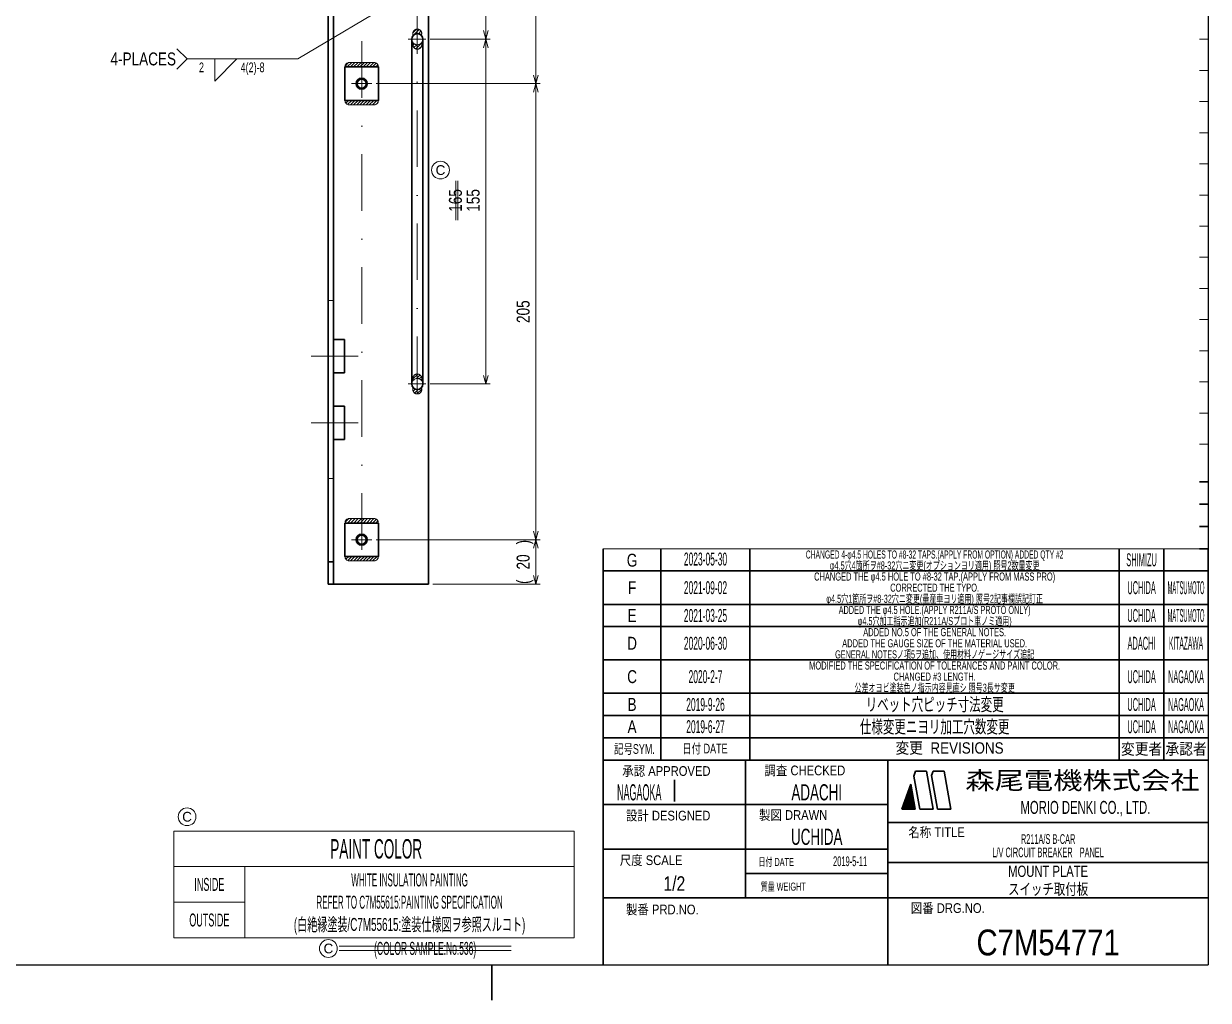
# Model space of a CAD drawing. Header units: millimetres. Extents: x 7 to 587, y 2 to 418.
# Drawn here: x 320.8 to 587, y 2 to 221.5 of the extents above; entities that cross this region are included whole.
import ezdxf
from ezdxf.enums import TextEntityAlignment as Align

# ---------------------------------------------------------------- set-up
doc = ezdxf.new("R2010")
doc.units = ezdxf.units.MM
for name, pattern in [('DASHDOT', [25.3, 12.7, -6.3, 0, -6.3]), ('DASHED', [19, 12.7, -6.3]), ('DIVIDE', [31.6, 12.7, -6.3, 0, -6.3, 0, -6.3])]:
    doc.linetypes.add(name, pattern=pattern)
for name, color, linetype in [('GR01_01', 7, 'Continuous'), ('GR01_02', 7, 'Continuous'), ('GR01_03', 7, 'Continuous'), ('GR01_05', 7, 'Continuous'), ('GR01_06', 7, 'Continuous'), ('GR01_16', 7, 'Continuous'), ('図面枠C7M', 7, 'Continuous'), ('表題、部品表_01', 7, 'Continuous'), ('表題、部品表_Layer1', 7, 'Continuous')]:
    doc.layers.add(name, color=color, linetype=linetype)
doc.styles.add('HG丸ｺﾞｼｯｸM-PRO', font='')
doc.styles.get('HG丸ｺﾞｼｯｸM-PRO').set_extended_font_data('HG丸ｺﾞｼｯｸM-PRO')
pattern_1 = [(45, (0, 0), (-0.3535534, 0.3535534), [])]

# ---------------------------------------------------------------- blocks, each defined once
blk = doc.blocks.new('BLKF026')
at = {"layer": '図面枠C7M', "color": 4, "linetype": 'Continuous', "lineweight": 13}
for p, q in [((518.454756, 45.859327), (520.608881, 48.013452)), ((518.535684, 46.081677), (520.587682, 48.133675)), ((518.616613, 46.304027), (520.566484, 48.253898)), ((518.697542, 46.526377), (520.545285, 48.374121)), ((518.778471, 46.748727), (520.524087, 48.494343)), ((518.8594, 46.971078), (520.502888, 48.614566)), ((518.940329, 47.193428), (520.48169, 48.734789)), ((519.021258, 47.415778), (520.460491, 48.855012)), ((519.102186, 47.638128), (520.439293, 48.975235)), ((519.183115, 47.860479), (520.418094, 49.095457)), ((519.264044, 48.082829), (520.396896, 49.21568)), ((519.344973, 48.305179), (520.375697, 49.335903)), ((519.425902, 48.527529), (520.354499, 49.456126)), ((519.506831, 48.749879), (520.3333, 49.576349)), ((519.58776, 48.97223), (520.312102, 49.696572)), ((519.668689, 49.19458), (520.290903, 49.816794)), ((519.749617, 49.41693), (520.269705, 49.937017)), ((519.830546, 49.63928), (520.248506, 50.05724)), ((519.911475, 49.861631), (520.227307, 50.177463)), ((519.992404, 50.083981), (520.206109, 50.297686)), ((520.073333, 50.306331), (520.18491, 50.417909)), ((520.154262, 50.528681), (520.163712, 50.538131)), ((518.157871, 44.996757), (520.693675, 47.532561)), ((518.211969, 45.192276), (520.672477, 47.652784)), ((518.292898, 45.414626), (520.651278, 47.773006)), ((518.299292, 44.996757), (520.714874, 47.412338)), ((518.373827, 45.636976), (520.63008, 47.893229)), ((518.440714, 44.996757), (520.736072, 47.292115)), ((518.582135, 44.996757), (520.757271, 47.171892)), ((518.723556, 44.996757), (520.778469, 47.051669)), ((518.864978, 44.996757), (520.799668, 46.931447)), ((519.006399, 44.996757), (520.820866, 46.811224)), ((519.147821, 44.996757), (520.842065, 46.691001)), ((519.289242, 44.996757), (520.863263, 46.570778)), ((519.430663, 44.996757), (520.884462, 46.450555)), ((519.572085, 44.996757), (520.90566, 46.330332)), ((519.713506, 44.996757), (520.926859, 46.21011)), ((519.854927, 44.996757), (520.948057, 46.089887)), ((519.996349, 44.996757), (520.969256, 45.969664)), ((520.13777, 44.996757), (520.990455, 45.849441)), ((520.279191, 44.996757), (521.011653, 45.729218)), ((520.420613, 44.996757), (521.032852, 45.608995)), ((520.562034, 44.996757), (521.05405, 45.488773)), ((520.703455, 44.996757), (521.075249, 45.36855)), ((520.844877, 44.996757), (521.096447, 45.248327)), ((520.986298, 44.996757), (521.117646, 45.128104)), ((521.12772, 44.996757), (521.138844, 45.007881))]:
    blk.add_line(p, q, dxfattribs=at)
blk = doc.blocks.new('BLKF023')
at = {"layer": '図面枠C7M', "color": 2, "linetype": 'Continuous', "lineweight": 25}
for p in [(587, 410), (7, 10)]:
    blk.add_line(p, (587, 10), dxfattribs=at)
at = {"layer": '図面枠C7M', "color": 4, "linetype": 'Continuous', "lineweight": 13}
for p, q in [((585, 218), (587, 218)), ((585, 211), (587, 211)), ((585, 204), (587, 204)), ((585, 197), (587, 197)), ((585, 190), (587, 190)), ((585, 183), (587, 183)), ((585, 176), (587, 176)), ((585, 169), (587, 169)), ((585, 162), (587, 162)), ((585, 155), (587, 155)), ((585, 148), (587, 148)), ((585, 141), (587, 141)), ((585, 134), (587, 134)), ((585, 127), (587, 127))]:
    blk.add_line(p, q, dxfattribs=at)
at = {"layer": '図面枠C7M', "color": 3, "linetype": 'Continuous', "lineweight": 35}
for p, q in [((587, 118.5), (585, 118.5)), ((587, 113.5), (585, 113.5)), ((587, 108.5), (585, 108.5)), ((587, 103.5), (585, 103.5)), ((587, 98.5), (585, 98.5)), ((587, 91), (585, 91)), ((587, 86), (585, 86)), ((451, 78.5), (587, 78.5)), ((451, 78.5), (451, 10)), ((464, 56), (464, 78.5)), ((484, 56), (484, 78.5)), ((567, 56), (567, 78.5)), ((577, 56), (577, 78.5)), ((451, 71), (587, 71)), ((451, 66), (587, 66)), ((451, 61), (587, 61)), ((451, 56), (587, 56)), ((483, 56), (483, 25)), ((515, 56), (515, 10)), ((520.84, 52.4), (521.23, 53.5)), ((521.23, 53.5), (523.64, 53.5)), ((525.14, 45), (523.64, 53.5)), ((525.18, 53.5), (524.82, 52.51)), ((525.18, 53.5), (527.64, 53.5)), ((529.14, 45), (527.64, 53.5)), ((467.01, 51.56), (467.01, 46.69)), ((522.14, 45), (520.84, 52.4)), ((526.14, 45), (524.82, 52.51)), ((518.14, 45), (520.16, 50.55)), ((521.14, 45), (520.16, 50.55)), ((451, 46), (515, 46)), ((518.14, 45), (521.14, 45)), ((522.14, 45), (525.14, 45)), ((526.14, 45), (529.14, 45)), ((515, 42), (587, 42)), ((451, 36), (515, 36)), ((515, 33), (587, 33)), ((483, 30.5), (515, 30.5)), ((451, 25), (587, 25)), ((426, 2), (426, 10))]:
    blk.add_line(p, q, dxfattribs=at)
at = {"layer": '図面枠C7M', "color": 4, "linetype": 'Continuous', "lineweight": 13}
blk.add_blockref('BLKF026', (0, 0), dxfattribs=at)
at = {"layer": '図面枠C7M', "color": 4, "linetype": 'Continuous', "lineweight": 13, "style": 'HG丸ｺﾞｼｯｸM-PRO'}
for s, height, width, p in [('記号SYM.', 2.182, 0.69227, (458.03, 58.49)), ('日付 DATE', 2.182, 0.692507, (473.87, 58.58)), ('変更  REVISIONS', 2.5455, 0.887352, (528.85, 58.72)), ('変更者', 2.545, 0.887717, (572, 58.5)), ('承認者', 2.545, 0.887717, (582, 58.5)), ('承認 APPROVED', 2.1818, 0.863151, (465.21, 53.54)), ('調査 CHECKED', 2.182, 0.863174, (496.34, 53.67)), ('設計 DESIGNED', 2.1818, 0.862613, (465.61, 43.51)), ('製図 DRAWN', 2.182, 0.863099, (493.7, 43.65)), ('名称 TITLE', 2.182, 0.862489, (525.93, 39.77)), ('尺度 SCALE', 2.182, 0.862581, (461.78, 33.49)), ('日付 DATE', 1.818, 0.618255, (489.88, 33.09)), ('質量 WEIGHT', 1.818, 0.618812, (491.46, 27.55)), ('図番 DRG.NO.', 2.182, 0.863083, (528.44, 22.73)), ('製番 PRD.NO.', 2.182, 0.863299, (464.29, 22.41))]:
    blk.add_text(s, height=height, dxfattribs=dict(at, width=width)).set_placement(p, align=Align.MIDDLE_CENTER)
at = {"layer": '図面枠C7M', "color": 2, "linetype": 'Continuous', "lineweight": 25, "style": 'HG丸ｺﾞｼｯｸM-PRO', "width": 1.206081}
blk.add_text('森尾電機株式会社', height=4, dxfattribs=at).set_placement((558.72, 51.43), align=Align.MIDDLE_CENTER)
at = {"layer": '図面枠C7M', "color": 3, "linetype": 'Continuous', "lineweight": 35, "style": 'HG丸ｺﾞｼｯｸM-PRO', "width": 0.652197}
blk.add_text('MORIO DENKI CO., LTD.', height=2.9091, dxfattribs=at).set_placement((559.38, 45.36), align=Align.MIDDLE_CENTER)
blk = doc.blocks.new('BLKF037')
at = {"layer": 'GR01_01', "color": 3, "linetype": 'Continuous', "lineweight": 35}
for p, q in [((389.23, 95.53), (389.23, 320.53)), ((389.23, 320.53), (411.73, 320.53)), ((390.38, 95.53), (390.38, 320.53)), ((411.73, 320.53), (411.73, 95.53)), ((389.23, 315.53), (390.38, 315.53)), ((389.23, 100.53), (390.38, 100.53)), ((389.23, 95.53), (411.73, 95.53))]:
    blk.add_line(p, q, dxfattribs=at)
at = {"layer": 'GR01_01', "color": 4, "linetype": 'DASHED', "lineweight": 13}
for p, q in [((389.23, 159.28), (390.38, 159.28)), ((389.23, 119.28), (390.38, 119.28))]:
    blk.add_line(p, q, dxfattribs=at)
blk = doc.blocks.new('FXTIP_ARROW_S')
at = {"color": 0, "linetype": 'Continuous', "lineweight": -2}
for q in [(-1, 0), (-0.97, 0.26), (-0.97, -0.26)]:
    blk.add_line((0, 0), q, dxfattribs=at)
blk = doc.blocks.new('FXTIP_ARROW_E')
at = {"color": 0, "linetype": 'Continuous', "lineweight": -2}
for q in [(-1, 0), (-0.97, 0.26), (-0.97, -0.26)]:
    blk.add_line((0, 0), q, dxfattribs=at)
blk = doc.blocks.new('BLKF039')
at = {"layer": 'GR01_02', "color": 3, "linetype": 'Continuous', "lineweight": 35}
for radius in [1.25, 1]:
    blk.add_circle((396.73, 105.53), radius, dxfattribs=at)
blk = doc.blocks.new('BLKF038')
at = {"layer": 'GR01_02', "color": 3, "linetype": 'Continuous', "lineweight": 35}
for p, q in [((392.98, 101.78), (392.98, 109.28)), ((392.98, 109.28), (400.48, 109.28)), ((400.48, 101.78), (400.48, 109.28)), ((392.98, 101.78), (400.48, 101.78))]:
    blk.add_line(p, q, dxfattribs=at)
blk.add_blockref('BLKF039', (0, 0), dxfattribs=at)
blk = doc.blocks.new('BLKF041')
at = {"layer": 'GR01_02', "color": 3, "linetype": 'Continuous', "lineweight": 35}
for radius in [1.25, 1]:
    blk.add_circle((396.73, 208.03), radius, dxfattribs=at)
blk = doc.blocks.new('BLKF040')
at = {"layer": 'GR01_02', "color": 3, "linetype": 'Continuous', "lineweight": 35}
for p, q in [((392.98, 204.28), (392.98, 211.78)), ((392.98, 211.78), (400.48, 211.78)), ((400.48, 204.28), (400.48, 211.78)), ((392.98, 204.28), (400.48, 204.28))]:
    blk.add_line(p, q, dxfattribs=at)
blk.add_blockref('BLKF041', (0, 0), dxfattribs=at)
blk = doc.blocks.new('BLKF052')
at = {"layer": 'GR01_16', "linetype": 'DIVIDE', "lineweight": 13}
h = blk.add_hatch(dxfattribs=at)
h.set_pattern_fill('_USER', color=4, scale=0.5, angle=45, style=0, pattern_type=0)
h.set_pattern_definition(pattern_1)
edge = h.paths.add_edge_path(flags=0)
edge.add_line((393.98, 212.78), (399.48, 212.78))
edge.add_arc((399.48, 211.78), 1, 0, 90, ccw=False)
edge.add_line((400.48, 211.78), (392.98, 211.78))
edge.add_arc((393.98, 211.78), 1, 90, 180, ccw=False)
at = {"layer": 'GR01_16', "color": 4, "linetype": 'DIVIDE', "lineweight": 13}
blk.add_line((399.48, 212.78), (393.98, 212.78), dxfattribs=at)
for centre, start, end in [((393.98, 211.78), 90, 180), ((399.48, 211.78), 0, 90)]:
    blk.add_arc(centre, 1, start, end, dxfattribs=at)
blk = doc.blocks.new('BLKF053')
at = {"layer": 'GR01_16', "linetype": 'DIVIDE', "lineweight": 13}
h = blk.add_hatch(dxfattribs=at)
h.set_pattern_fill('_USER', color=4, scale=0.5, angle=45, style=0, pattern_type=0)
h.set_pattern_definition(pattern_1)
edge = h.paths.add_edge_path(flags=0)
edge.add_line((393.98, 203.28), (399.48, 203.28))
edge.add_arc((399.48, 204.28), 1, 270, 360)
edge.add_line((400.48, 204.28), (392.98, 204.28))
edge.add_arc((393.98, 204.28), 1, 180, 270)
at = {"layer": 'GR01_16', "color": 4, "linetype": 'DIVIDE', "lineweight": 13}
blk.add_line((399.48, 203.28), (393.98, 203.28), dxfattribs=at)
for centre, start, end in [((393.98, 204.28), 180, 270), ((399.48, 204.28), 270, 0)]:
    blk.add_arc(centre, 1, start, end, dxfattribs=at)
blk = doc.blocks.new('BLKF056')
at = {"layer": 'GR01_16', "linetype": 'DIVIDE', "lineweight": 13}
h = blk.add_hatch(dxfattribs=at)
h.set_pattern_fill('_USER', color=4, scale=0.5, angle=45, style=0, pattern_type=0)
h.set_pattern_definition(pattern_1)
edge = h.paths.add_edge_path(flags=0)
edge.add_arc((409.23, 218.03), 1.25, 42.8436, 137.1564, ccw=False)
edge.add_arc((409.23, 219.28), 1, 336.4218, 563.5782)
h = blk.add_hatch(dxfattribs=at)
h.set_pattern_fill('_USER', color=4, scale=0.5, angle=45, style=0, pattern_type=0)
h.set_pattern_definition(pattern_1)
edge = h.paths.add_edge_path(flags=0)
edge.add_arc((409.23, 218.03), 1.25, 222.8436, 317.1564)
edge.add_arc((409.23, 216.78), 1, -203.5782, 23.5782, ccw=False)
at = {"layer": 'GR01_16', "color": 4, "linetype": 'DIVIDE', "lineweight": 13}
for centre, start, end in [((409.23, 219.28), 336.4218, 203.5782), ((409.23, 216.78), 156.4218, 23.5782)]:
    blk.add_arc(centre, 1, start, end, dxfattribs=at)
blk = doc.blocks.new('BLKF057')
at = {"layer": 'GR01_16', "linetype": 'DIVIDE', "lineweight": 13}
h = blk.add_hatch(dxfattribs=at)
h.set_pattern_fill('_USER', color=4, scale=0.5, angle=45, style=0, pattern_type=0)
h.set_pattern_definition(pattern_1)
edge = h.paths.add_edge_path(flags=0)
edge.add_arc((409.23, 140.53), 1.25, 42.8436, 137.1564, ccw=False)
edge.add_arc((409.23, 141.78), 1, 336.4218, 563.5782)
h = blk.add_hatch(dxfattribs=at)
h.set_pattern_fill('_USER', color=4, scale=0.5, angle=45, style=0, pattern_type=0)
h.set_pattern_definition(pattern_1)
edge = h.paths.add_edge_path(flags=0)
edge.add_arc((409.23, 140.53), 1.25, 222.8436, 317.1564)
edge.add_arc((409.23, 139.28), 1, -203.5782, 23.5782, ccw=False)
at = {"layer": 'GR01_16', "color": 4, "linetype": 'DIVIDE', "lineweight": 13}
for centre, start, end in [((409.23, 141.78), 336.4218, 203.5782), ((409.23, 139.28), 156.4218, 23.5782)]:
    blk.add_arc(centre, 1, start, end, dxfattribs=at)
blk = doc.blocks.new('BLKF058')
at = {"layer": 'GR01_16', "linetype": 'DIVIDE', "lineweight": 13}
h = blk.add_hatch(dxfattribs=at)
h.set_pattern_fill('_USER', color=4, scale=0.5, angle=45, style=0, pattern_type=0)
h.set_pattern_definition(pattern_1)
edge = h.paths.add_edge_path(flags=0)
edge.add_line((393.98, 110.28), (399.48, 110.28))
edge.add_arc((399.48, 109.28), 1, 0, 90, ccw=False)
edge.add_line((400.48, 109.28), (392.98, 109.28))
edge.add_arc((393.98, 109.28), 1, 90, 180, ccw=False)
at = {"layer": 'GR01_16', "color": 4, "linetype": 'DIVIDE', "lineweight": 13}
blk.add_line((399.48, 110.28), (393.98, 110.28), dxfattribs=at)
for centre, start, end in [((393.98, 109.28), 90, 180), ((399.48, 109.28), 0, 90)]:
    blk.add_arc(centre, 1, start, end, dxfattribs=at)
blk = doc.blocks.new('BLKF059')
at = {"layer": 'GR01_16', "linetype": 'DIVIDE', "lineweight": 13}
h = blk.add_hatch(dxfattribs=at)
h.set_pattern_fill('_USER', color=4, scale=0.5, angle=45, style=0, pattern_type=0)
h.set_pattern_definition(pattern_1)
edge = h.paths.add_edge_path(flags=0)
edge.add_line((393.98, 100.78), (399.48, 100.78))
edge.add_arc((399.48, 101.78), 1, 270, 360)
edge.add_line((400.48, 101.78), (392.98, 101.78))
edge.add_arc((393.98, 101.78), 1, 180, 270)
at = {"layer": 'GR01_16', "color": 4, "linetype": 'DIVIDE', "lineweight": 13}
blk.add_line((399.48, 100.78), (393.98, 100.78), dxfattribs=at)
for centre, start, end in [((393.98, 101.78), 180, 270), ((399.48, 101.78), 270, 0)]:
    blk.add_arc(centre, 1, start, end, dxfattribs=at)
blk = doc.blocks.new('BLKF075')
at = {"layer": '表題、部品表_Layer1', "color": 4, "linetype": 'Continuous', "lineweight": 13}
blk.add_circle((357.49, 43.26), 2, dxfattribs=at)
at = {"layer": '表題、部品表_Layer1', "color": 4, "linetype": 'Continuous', "lineweight": 13, "style": 'HG丸ｺﾞｼｯｸM-PRO', "width": 1.042931}
blk.add_text('C', height=2.18, dxfattribs=at).set_placement((357.49, 43.26), align=Align.MIDDLE_CENTER)
blk = doc.blocks.new('BLKF076')
at = {"layer": '表題、部品表_Layer1', "color": 4, "linetype": 'Continuous', "lineweight": 13}
blk.add_circle((389.25, 13.65), 2, dxfattribs=at)
at = {"layer": '表題、部品表_Layer1', "color": 4, "linetype": 'Continuous', "lineweight": 13, "style": 'HG丸ｺﾞｼｯｸM-PRO', "width": 1.042931}
blk.add_text('C', height=2.18, dxfattribs=at).set_placement((389.25, 13.65), align=Align.MIDDLE_CENTER)
blk = doc.blocks.new('BLKF078')
at = {"layer": '表題、部品表_01', "color": 3, "linetype": 'Continuous', "lineweight": 13}
for p, q in [((444.5, 40.05), (354.5, 40.05)), ((354.5, 40.05), (354.5, 16.05)), ((444.5, 16.05), (444.5, 40.05)), ((354.5, 32.05), (444.5, 32.05)), ((370.5, 32.05), (370.5, 16.05)), ((354.5, 24.05), (370.5, 24.05)), ((354.5, 16.05), (444.5, 16.05))]:
    blk.add_line(p, q, dxfattribs=at)
at = {"layer": '表題、部品表_01', "color": 3, "linetype": 'Continuous', "lineweight": 13, "style": 'HG丸ｺﾞｼｯｸM-PRO'}
for s, height, width, p in [('PAINT COLOR', 4.3636, 0.522273, (400, 36.05)), ('INSIDE', 2.909, 0.521235, (362.5, 28.05)), ('OUTSIDE', 2.909, 0.521235, (362.5, 20.05))]:
    blk.add_text(s, height=height, dxfattribs=dict(at, width=width)).set_placement(p, align=Align.MIDDLE_CENTER)
blk = doc.blocks.new('BLKF077')
at = {"layer": '表題、部品表_01', "color": 3, "linetype": 'Continuous', "lineweight": 13}
blk.add_blockref('BLKF078', (0, 0), dxfattribs=at)
at = {"layer": '表題、部品表_01', "color": 3, "linetype": 'Continuous', "lineweight": 13, "style": 'HG丸ｺﾞｼｯｸM-PRO'}
for s, width, p in [('WHITE INSULATION PAINTING', 0.464685, (407.5, 29.05)), ('REFER TO C7M55615:PAINTING SPECIFICATION', 0.464716, (407.5, 24.05)), ('(白絶縁塗装/C7M55615:塗装仕様図ヲ参照スルコト)', 0.570008, (407.5, 19.05))]:
    blk.add_text(s, height=2.9091, dxfattribs=dict(at, width=width)).set_placement(p, align=Align.MIDDLE_CENTER)
blk = doc.blocks.new('BLKF080')
at = {"layer": 'GR01_05', "color": 4, "linetype": 'Continuous', "lineweight": 13}
blk.add_circle((414.44, 188.61), 2, dxfattribs=at)
at = {"layer": 'GR01_05', "color": 4, "linetype": 'Continuous', "lineweight": 13, "style": 'HG丸ｺﾞｼｯｸM-PRO', "width": 1.042931}
blk.add_text('C', height=2.18, dxfattribs=at).set_placement((414.44, 188.61), align=Align.MIDDLE_CENTER)
blk = doc.blocks.new('BLKF087')
at = {"layer": '図面枠C7M', "color": 3, "linetype": 'Continuous', "lineweight": 35}
for p, q in [((451, 86), (587, 86)), ((451, 86), (451, 78.5)), ((464, 86), (464, 78.5)), ((484, 86), (484, 78.5)), ((567, 86), (567, 78.5)), ((577, 86), (577, 78.5)), ((587, 86), (587, 78.5)), ((451, 78.5), (587, 78.5))]:
    blk.add_line(p, q, dxfattribs=at)
blk = doc.blocks.new('BLKF086')
at = {"layer": '図面枠C7M', "color": 3, "linetype": 'Continuous', "lineweight": 35}
blk.add_blockref('BLKF087', (0, 0), dxfattribs=at)
blk = doc.blocks.new('BLKF090')
at = {"layer": '図面枠C7M', "color": 3, "linetype": 'Continuous', "lineweight": 35}
for p, q in [((451, 91), (587, 91)), ((451, 91), (451, 86)), ((464, 91), (464, 86)), ((484, 91), (484, 86)), ((567, 91), (567, 86)), ((577, 91), (577, 86)), ((587, 91), (587, 86)), ((451, 86), (587, 86))]:
    blk.add_line(p, q, dxfattribs=at)
blk = doc.blocks.new('BLKF089')
at = {"layer": '図面枠C7M', "color": 3, "linetype": 'Continuous', "lineweight": 35}
blk.add_blockref('BLKF090', (0, 0), dxfattribs=at)
blk = doc.blocks.new('BLKF092')
at = {"layer": '図面枠C7M', "color": 3, "linetype": 'Continuous', "lineweight": 35}
for p, q in [((451, 98.5), (587, 98.5)), ((451, 98.5), (451, 91)), ((464, 98.5), (464, 91)), ((484, 98.5), (484, 91)), ((567, 98.5), (567, 91)), ((577, 98.5), (577, 91)), ((587, 98.5), (587, 91)), ((451, 91), (587, 91))]:
    blk.add_line(p, q, dxfattribs=at)
blk = doc.blocks.new('BLKF091')
at = {"layer": '図面枠C7M', "color": 3, "linetype": 'Continuous', "lineweight": 35}
blk.add_blockref('BLKF092', (0, 0), dxfattribs=at)
at = {"layer": '図面枠C7M', "color": 4, "linetype": 'Continuous', "lineweight": 13, "style": 'HG丸ｺﾞｼｯｸM-PRO'}
for s, height, width, p in [('F', 2.91, 0.783156, (457.5, 94.75)), ('2021-09-02', 2.909, 0.488281, (474, 94.75)), ('CHANGED THE φ4.5 HOLE TO #8-32 TAP.(APPLY FROM MASS PRO)', 1.8182, 0.577611, (525.5, 97.25))]:
    blk.add_text(s, height=height, dxfattribs=dict(at, width=width)).set_placement(p, align=Align.MIDDLE_CENTER)
at = {"layer": '図面枠C7M', "color": 3, "linetype": 'Continuous', "lineweight": 35, "style": 'HG丸ｺﾞｼｯｸM-PRO'}
for s, width, p in [('UCHIDA', 0.415827, (572, 94.75)), ('MATSUMOTO', 0.26157, (582, 94.75))]:
    blk.add_text(s, height=2.909, dxfattribs=dict(at, width=width)).set_placement(p, align=Align.MIDDLE_CENTER)
blk = doc.blocks.new('BLKF121')
at = {"layer": 'GR01_02', "color": 3, "linetype": 'Continuous', "lineweight": 35}
for p, q in [((390.38, 150.53), (392.88, 150.53)), ((390.38, 150.53), (390.38, 143.03)), ((392.88, 143.03), (392.88, 150.53)), ((390.38, 143.03), (392.88, 143.03))]:
    blk.add_line(p, q, dxfattribs=at)
blk = doc.blocks.new('BLKF122')
at = {"layer": 'GR01_02', "color": 3, "linetype": 'Continuous', "lineweight": 35}
for p, q in [((390.38, 135.53), (392.88, 135.53)), ((390.38, 135.53), (390.38, 128.03)), ((392.88, 128.03), (392.88, 135.53)), ((390.38, 128.03), (392.88, 128.03))]:
    blk.add_line(p, q, dxfattribs=at)
blk = doc.blocks.new('BLKF126')
at = {"layer": '図面枠C7M', "color": 3, "linetype": 'Continuous', "lineweight": 35}
for p, q in [((451, 103.5), (451, 98.5)), ((464, 103.5), (464, 98.5)), ((484, 103.5), (484, 98.5)), ((567, 103.5), (567, 98.5)), ((577, 103.5), (577, 98.5)), ((587, 103.5), (587, 98.5)), ((451, 98.5), (587, 98.5))]:
    blk.add_line(p, q, dxfattribs=at)
blk = doc.blocks.new('BLKF125')
at = {"layer": '図面枠C7M', "color": 3, "linetype": 'Continuous', "lineweight": 13}
blk.add_line((451, 103.5), (587, 103.5), dxfattribs=at)
at = {"layer": '図面枠C7M', "color": 3, "linetype": 'Continuous', "lineweight": 35}
blk.add_blockref('BLKF126', (0, 0), dxfattribs=at)
at = {"layer": '図面枠C7M', "color": 4, "linetype": 'Continuous', "lineweight": 13, "style": 'HG丸ｺﾞｼｯｸM-PRO'}
for s, height, width, p in [('G', 2.91, 0.783387, (457.5, 100.92)), ('2023-05-30', 2.909, 0.488281, (474, 101.18)), ('CHANGED 4-φ4.5 HOLES TO #8-32 TAPS.(APPLY FROM OPTION) ADDED QTY #2', 1.8182, 0.497805, (525.5, 102.2))]:
    blk.add_text(s, height=height, dxfattribs=dict(at, width=width)).set_placement(p, align=Align.MIDDLE_CENTER)
at = {"layer": '図面枠C7M', "color": 3, "linetype": 'Continuous', "lineweight": 35, "style": 'HG丸ｺﾞｼｯｸM-PRO'}
for s, height, width, p in [('SHIMIZU', 2.909, 0.359252, (572, 101.02)), ('φ4.5穴4箇所ヲ#8-32穴ニ変更(オプションヨリ適用) 照号2数量変更', 1.8182, 0.619057, (525.5, 99.74))]:
    blk.add_text(s, height=height, dxfattribs=dict(at, width=width)).set_placement(p, align=Align.MIDDLE_CENTER)

msp = doc.modelspace()

# ---------------------------------------------------------------- linework, layer by layer
at = {"layer": 'GR01_02', "color": 4, "linetype": 'DASHDOT', "lineweight": 13}
for p, q in [((396.73, 103.28), (396.73, 312.78)), ((398.98, 208.03), (394.48, 208.03)), ((395.91, 146.78), (385.35, 146.78)), ((395.91, 131.78), (385.35, 131.78)), ((398.98, 105.53), (394.48, 105.53))]:
    msp.add_line(p, q, dxfattribs=at)
at = {"layer": 'GR01_03', "color": 4, "linetype": 'DASHDOT', "lineweight": 13}
for p, q in [((409.23, 138.53), (409.23, 310.16)), ((411.14, 218.03), (407.17, 218.03)), ((411.14, 140.53), (407.17, 140.53))]:
    msp.add_line(p, q, dxfattribs=at)
at = {"layer": 'GR01_03', "color": 3, "linetype": 'Continuous', "lineweight": 35}
for p, q in [((407.98, 218.03), (407.98, 140.53)), ((410.48, 140.53), (410.48, 218.03))]:
    msp.add_line(p, q, dxfattribs=at)
for centre, start, end in [((409.23, 218.03), 0, 180), ((409.23, 140.53), 180, 0)]:
    msp.add_arc(centre, 1.25, start, end, dxfattribs=at)
at = {"layer": 'GR01_03', "color": 4, "linetype": 'DASHED', "lineweight": 13}
for centre, start, end in [((409.23, 218.03), 180, 0), ((409.23, 140.53), 0, 180)]:
    msp.add_arc(centre, 1.25, start, end, dxfattribs=at)
at = {"layer": 'GR01_05', "color": 4, "linetype": 'Continuous', "lineweight": 13}
for p, q in [((417.87, 177.34), (417.87, 186.22)), ((418.37, 177.34), (418.37, 186.22))]:
    msp.add_line(p, q, dxfattribs=at)
at = {"layer": 'GR01_06', "color": 4, "linetype": 'Continuous', "lineweight": 13}
for p, q in [((435.84, 208.03), (435.84, 310.53)), ((424.62, 218.03), (424.62, 230.53)), ((412.14, 218.03), (425.62, 218.03)), ((424.62, 140.53), (424.62, 218.03)), ((399.98, 208.03), (436.84, 208.03)), ((435.84, 105.53), (435.84, 208.03)), ((412.14, 140.53), (425.62, 140.53)), ((399.98, 105.53), (436.84, 105.53)), ((435.84, 95.53), (435.84, 105.53)), ((412.73, 95.53), (436.84, 95.53))]:
    msp.add_line(p, q, dxfattribs=at)
at = {"layer": 'GR01_16', "color": 4, "linetype": 'Continuous', "lineweight": 13}
for p, q in [((408.23, 229), (382.38, 213.59)), ((355.21, 215.88), (357.51, 213.59)), ((355.21, 211.29), (357.51, 213.59)), ((382.38, 213.59), (357.51, 213.59)), ((363.71, 213.59), (363.71, 208.59)), ((363.71, 208.59), (368.71, 213.59))]:
    msp.add_line(p, q, dxfattribs=at)
at = {"layer": '表題、部品表_Layer1', "color": 4, "linetype": 'Continuous', "lineweight": 13}
for p, q in [((391.68, 14.17), (430.32, 14.17)), ((391.68, 13.17), (430.32, 13.17))]:
    msp.add_line(p, q, dxfattribs=at)

# ---------------------------------------------------------------- block references
at = {"layer": 'GR01_01', "color": 3, "linetype": 'Continuous', "lineweight": 35}
msp.add_blockref('BLKF037', (0, 0), dxfattribs=at)
at = {"layer": 'GR01_02', "color": 3, "linetype": 'Continuous', "lineweight": 35}
for name in ['BLKF040', 'BLKF121', 'BLKF122', 'BLKF038']:
    msp.add_blockref(name, (0, 0), dxfattribs=at)
at = {"layer": 'GR01_05', "color": 4, "linetype": 'Continuous', "lineweight": 13}
msp.add_blockref('BLKF080', (0, 0), dxfattribs=at)
at = {"layer": 'GR01_06', "color": 4, "linetype": 'Continuous', "lineweight": 13, "xscale": 2, "yscale": 2}
for name, p, rotation in [('FXTIP_ARROW_S', (424.62, 218.03), 270), ('FXTIP_ARROW_E', (424.62, 218.03), 90), ('FXTIP_ARROW_S', (435.84, 208.03), 270), ('FXTIP_ARROW_E', (435.84, 208.03), 90), ('FXTIP_ARROW_S', (424.62, 140.53), 270), ('FXTIP_ARROW_S', (435.84, 105.53), 270), ('FXTIP_ARROW_E', (435.84, 105.53), 90), ('FXTIP_ARROW_S', (435.84, 95.53), 270)]:
    msp.add_blockref(name, p, dxfattribs=dict(at, rotation=rotation))
at = {"layer": 'GR01_16', "color": 4, "linetype": 'DIVIDE', "lineweight": 13}
for name in ['BLKF056', 'BLKF052', 'BLKF053', 'BLKF057', 'BLKF058', 'BLKF059']:
    msp.add_blockref(name, (0, 0), dxfattribs=at)
at = {"layer": '図面枠C7M', "color": 4, "linetype": 'Continuous', "lineweight": 13}
msp.add_blockref('BLKF023', (0, 0), dxfattribs=at)
at = {"layer": '図面枠C7M', "color": 3, "linetype": 'Continuous', "lineweight": 13}
for name in ['BLKF125', 'BLKF091']:
    msp.add_blockref(name, (0, 0), dxfattribs=at)
at = {"layer": '図面枠C7M', "color": 3, "linetype": 'Continuous', "lineweight": 35}
for name in ['BLKF089', 'BLKF086']:
    msp.add_blockref(name, (0, 0), dxfattribs=at)
at = {"layer": '表題、部品表_01', "color": 3, "linetype": 'Continuous', "lineweight": 13}
msp.add_blockref('BLKF077', (0, 0), dxfattribs=at)
at = {"layer": '表題、部品表_Layer1', "color": 4, "linetype": 'Continuous', "lineweight": 13}
for name in ['BLKF075', 'BLKF076']:
    msp.add_blockref(name, (0, 0), dxfattribs=at)

# ---------------------------------------------------------------- texts
at = {"layer": 'GR01_05', "color": 3, "linetype": 'Continuous', "lineweight": 35, "style": 'HG丸ｺﾞｼｯｸM-PRO', "width": 0.784542}
msp.add_text('165', height=2.909, rotation=90, dxfattribs=at).set_placement((420.12, 181.78), align=Align.BOTTOM_CENTER)
at = {"layer": 'GR01_06', "color": 3, "linetype": 'Continuous', "lineweight": 35, "style": 'HG丸ｺﾞｼｯｸM-PRO'}
for s, height, width, p in [('155', 2.909, 0.784542, (424.12, 181.78)), ('205', 2.909, 0.784542, (435.34, 156.78)), (')', 2.91, 0.781868, (435.34, 104.97)), ('20', 2.909, 0.784542, (435.34, 100.53)), ('(', 2.91, 0.781868, (435.34, 96.09))]:
    msp.add_text(s, height=height, rotation=90, dxfattribs=dict(at, width=width)).set_placement(p, align=Align.BOTTOM_CENTER)
at = {"layer": 'GR01_16', "color": 3, "linetype": 'Continuous', "lineweight": 35, "style": 'HG丸ｺﾞｼｯｸM-PRO', "width": 0.78274}
msp.add_text('4-PLACES', height=2.909, dxfattribs=at).set_placement((355.01, 213.59), align=Align.MIDDLE_RIGHT)
at = {"layer": 'GR01_16', "color": 3, "linetype": 'Continuous', "lineweight": 35, "style": 'HG丸ｺﾞｼｯｸM-PRO', "width": 0.691275}
msp.add_text('2', height=2.18, dxfattribs=at).set_placement((360.73, 209.95), align=Align.BOTTOM_CENTER)
at = {"layer": 'GR01_16', "color": 3, "linetype": 'Continuous', "lineweight": 35, "style": 'HG丸ｺﾞｼｯｸM-PRO', "width": 0.691329}
msp.add_text('4(2)-8', height=2.182, dxfattribs=at).set_placement((369.53, 209.95), align=Align.BOTTOM_LEFT)
at = {"layer": '図面枠C7M', "color": 3, "linetype": 'Continuous', "lineweight": 35, "style": 'HG丸ｺﾞｼｯｸM-PRO'}
for s, height, width, p in [('φ4.5穴1箇所ヲ#8-32穴ニ変更(量産車ヨリ適用) 照号2記事欄誤記訂正', 1.8182, 0.619054, (525.5, 92.25)), ('ADDED THE φ4.5 HOLE.(APPLY R211A/S PROTO ONLY)', 1.8182, 0.618561, (525.5, 89.75)), ('E', 2.91, 0.784871, (457.5, 88.5)), ('2021-03-25', 2.909, 0.488281, (474, 88.5)), ('φ4.5穴加工指示追加(R211A/Sプロト車ノミ適用)', 1.8182, 0.619153, (525.5, 87.25)), ('UCHIDA', 2.909, 0.415827, (572, 88.5)), ('MATSUMOTO', 2.909, 0.26157, (582, 88.5)), ('ADDED NO.5 OF THE GENERAL NOTES.', 1.8182, 0.577833, (525.5, 84.75)), ('D', 2.91, 0.784656, (457.5, 82.25)), ('2020-06-30', 2.909, 0.488281, (474, 82.25)), ('ADDED THE GAUGE SIZE OF THE MATERIAL USED.', 1.8182, 0.578029, (525.5, 82.25)), ('ADACHI', 2.909, 0.415454, (572, 82.25)), ('KITAZAWA', 2.909, 0.308644, (582, 82.25)), ('GENERAL NOTESノ項5ヲ追加、使用材料ノゲージサイズ追記', 1.8182, 0.619037, (525.5, 79.75)), ('MODIFIED THE SPECIFICATION OF TOLERANCES AND PAINT COLOR.', 1.8182, 0.578204, (525.5, 77.25)), ('C', 2.91, 0.782198, (457.5, 74.75)), ('2020-2-7', 2.909, 0.488281, (474, 74.75)), ('CHANGED #3 LENGTH.', 1.8182, 0.577662, (525.5, 74.75)), ('UCHIDA', 2.909, 0.415827, (572, 74.75)), ('NAGAOKA', 2.909, 0.334453, (582, 74.75)), ('公差オヨビ塗装色ノ指示内容見直シ 照号3長サ変更', 1.8182, 0.618907, (525.5, 72.25)), ('B', 2.91, 0.78204, (457.5, 68.5)), ('2019-9-26', 2.909, 0.488281, (474, 68.5)), ('リベット穴ピッチ寸法変更', 2.9091, 0.651535, (525.5, 68.5)), ('UCHIDA', 2.909, 0.415827, (572, 68.5)), ('NAGAOKA', 2.909, 0.334453, (582, 68.5)), ('A', 2.91, 0.782973, (457.5, 63.5)), ('2019-6-27', 2.909, 0.488281, (474, 63.5)), ('仕様変更ニヨリ加工穴数変更', 2.9091, 0.651535, (525.5, 63.5)), ('UCHIDA', 2.909, 0.415827, (572, 63.5)), ('NAGAOKA', 2.909, 0.334453, (582, 63.5)), ('NAGAOKA', 3.636, 0.414524, (459.11, 48.75)), ('ADACHI', 3.636, 0.619335, (499, 48.75)), ('UCHIDA', 3.636, 0.61989, (499, 38.75)), ('R211A/S B-CAR', 2.1818, 0.521847, (551, 38.25)), ('L/V CIRCUIT BREAKER\u3000PANEL', 2.1818, 0.522183, (551, 35.25)), ('2019-5-11', 2.182, 0.482367, (506.5, 33.25)), ('MOUNT PLATE', 2.5455, 0.741539, (551, 31)), ('1/2', 3.273, 0.80628, (467, 28.25)), ('スイッチ取付板', 2.545, 0.741121, (551, 27)), ('C7M54771', 5.818, 0.846013, (551, 15))]:
    msp.add_text(s, height=height, dxfattribs=dict(at, width=width)).set_placement(p, align=Align.MIDDLE_CENTER)
at = {"layer": '図面枠C7M', "color": 4, "linetype": 'Continuous', "lineweight": 13, "style": 'HG丸ｺﾞｼｯｸM-PRO', "width": 0.577741}
msp.add_text('CORRECTED THE TYPO.', height=1.8182, dxfattribs=at).set_placement((525.5, 94.75), align=Align.MIDDLE_CENTER)
at = {"layer": '表題、部品表_Layer1', "color": 3, "linetype": 'Continuous', "lineweight": 13, "style": 'HG丸ｺﾞｼｯｸM-PRO', "width": 0.488473}
msp.add_text('(COLOR SAMPLE:No.536)', height=2.9091, dxfattribs=at).set_placement((411, 13.67), align=Align.MIDDLE_CENTER)

doc.saveas('drawing.dxf')
